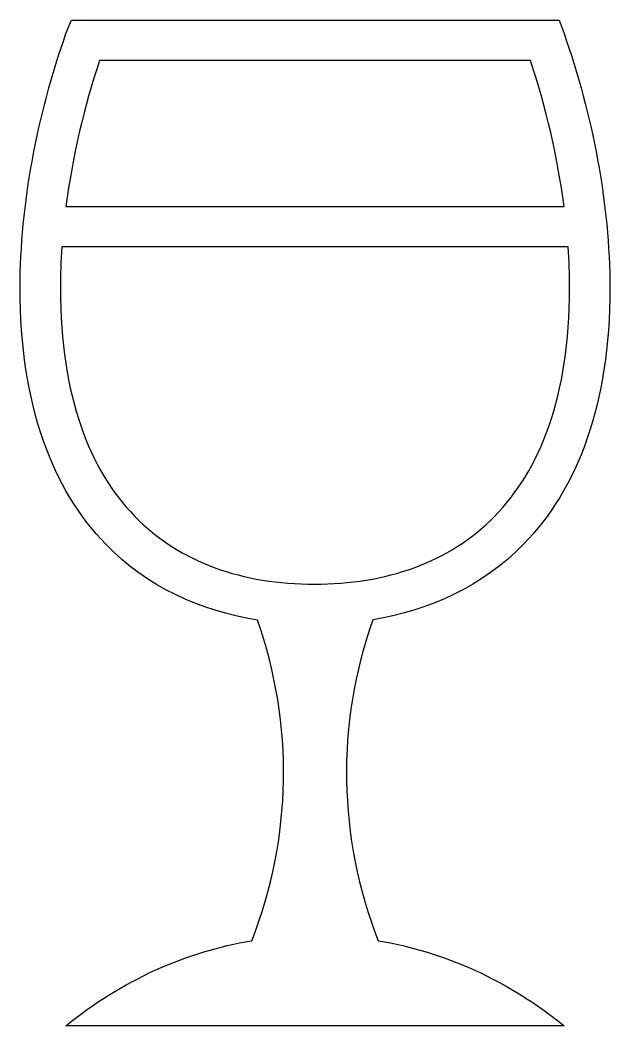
# Model space of a CAD drawing. Header units: centimetres. Extents: x -5.8 to 5.8, y -9.8 to 9.8.
import ezdxf

# ---------------------------------------------------------------- set-up
doc = ezdxf.new("R2010")
doc.units = ezdxf.units.CM
doc.header["$MEASUREMENT"] = 0
doc.layers.add('Layer 1', color=7, linetype='Continuous')

msp = doc.modelspace()

# ---------------------------------------------------------------- linework, layer by layer
at = {"layer": 'Layer 1'}
for points, knots in [([(-4.51324, 9.84749), (-4.51324, 9.84749), (-4.77679, 9.84357), (-4.77679, 9.84357), (-4.77679, 9.84357), (-4.77679, 9.84357), (-4.88491, 9.58398), (-4.88491, 9.58398), (-4.88491, 9.58398), (-5.443, 8.00032), (-5.78224, 6.25271), (-5.78224, 4.60424), (-5.78224, 4.60424), (-5.78224, 2.33657), (-5.15613, 0.67545), (-4.10083, -0.40848), (-4.10083, -0.40848), (-3.30196, -1.22898), (-2.27243, -1.70287), (-1.14249, -1.88436), (-1.14249, -1.88436), (-0.42184, -3.91327), (-0.46422, -6.14354), (-1.25052, -8.15419), (-1.25052, -8.15419), (-2.53896, -8.37001), (-3.79131, -8.92473), (-4.89016, -9.81982), (-4.89016, -9.81982), (-4.89016, -9.81982), (4.8599, -9.81982), (4.8599, -9.81982), (4.8599, -9.81982), (3.76075, -8.92459), (2.50904, -8.36992), (1.22026, -8.15419), (1.22026, -8.15419), (0.43311, -6.14134), (0.39292, -3.90847), (1.11619, -1.87774), (1.11619, -1.87774), (2.23701, -1.69296), (3.26001, -1.22194), (4.05741, -0.40852), (4.05741, -0.40852), (5.11937, 0.67486), (5.75197, 2.33577), (5.75197, 4.6042), (5.75197, 4.6042), (5.75197, 6.25267), (5.41273, 8.00028), (4.85464, 9.58398), (4.85464, 9.58398), (4.85464, 9.58398), (4.76238, 9.84753), (4.76238, 9.84753), (4.76238, 9.84753), (4.76238, 9.84753), (-4.51332, 9.84753), (-4.51332, 9.84753), (-4.51332, 9.84753), (-4.51332, 9.84753), (-4.51324, 9.84749), (-4.51324, 9.84749)], [0, 0, 0, 0, 0.05882353, 0.05882353, 0.05882353, 0.05882353, 0.11764706, 0.11764706, 0.11764706, 0.11764706, 0.17647059, 0.17647059, 0.17647059, 0.17647059, 0.23529412, 0.23529412, 0.23529412, 0.23529412, 0.29411765, 0.29411765, 0.29411765, 0.29411765, 0.35294118, 0.35294118, 0.35294118, 0.35294118, 0.41176471, 0.41176471, 0.41176471, 0.41176471, 0.47058824, 0.47058824, 0.47058824, 0.47058824, 0.52941176, 0.52941176, 0.52941176, 0.52941176, 0.58823529, 0.58823529, 0.58823529, 0.58823529, 0.64705882, 0.64705882, 0.64705882, 0.64705882, 0.70588235, 0.70588235, 0.70588235, 0.70588235, 0.76470588, 0.76470588, 0.76470588, 0.76470588, 0.82352941, 0.82352941, 0.82352941, 0.82352941, 0.88235294, 0.88235294, 0.88235294, 0.88235294, 1, 1, 1, 1]), ([(-4.2286, 9.05954), (-4.2286, 9.05954), (4.19837, 9.05954), (4.19837, 9.05954), (4.19837, 9.05954), (4.50409, 8.13965), (4.73137, 7.16603), (4.8559, 6.20393), (4.8559, 6.20393), (4.8559, 6.20393), (-4.88617, 6.20392), (-4.88617, 6.20392), (-4.88617, 6.20392), (-4.76165, 7.16602), (-4.53432, 8.13964), (-4.22864, 9.05953), (-4.22864, 9.05953), (-4.22864, 9.05953), (-4.2286, 9.05954), (-4.2286, 9.05954)], [0, 0, 0, 0, 0.16666667, 0.16666667, 0.16666667, 0.16666667, 0.33333333, 0.33333333, 0.33333333, 0.33333333, 0.5, 0.5, 0.5, 0.5, 0.66666667, 0.66666667, 0.66666667, 0.66666667, 1, 1, 1, 1]), ([(-4.96528, 5.41597), (-4.96528, 5.41597), (4.93492, 5.41597), (4.93492, 5.41597), (4.93492, 5.41597), (4.9539, 5.1423), (4.96402, 4.8715), (4.96402, 4.60424), (4.96402, 4.60424), (4.96402, 2.48079), (4.38564, 1.05117), (3.49468, 0.14232), (3.49468, 0.14232), (2.60367, -0.76657), (1.37384, -1.18201), (-0.02761, -1.18201), (-0.02761, -1.18201), (-1.42919, -1.18201), (-2.65244, -0.76611), (-3.53683, 0.14228), (-3.53683, 0.14228), (-4.42122, 1.05067), (-4.99428, 2.47995), (-4.99428, 4.6042), (-4.99428, 4.6042), (-4.99428, 4.87146), (-4.98416, 5.14226), (-4.96527, 5.41593), (-4.96527, 5.41593), (-4.96527, 5.41593), (-4.96528, 5.41597), (-4.96528, 5.41597)], [0, 0, 0, 0, 0.11111111, 0.11111111, 0.11111111, 0.11111111, 0.22222222, 0.22222222, 0.22222222, 0.22222222, 0.33333333, 0.33333333, 0.33333333, 0.33333333, 0.44444444, 0.44444444, 0.44444444, 0.44444444, 0.55555556, 0.55555556, 0.55555556, 0.55555556, 0.66666667, 0.66666667, 0.66666667, 0.66666667, 0.77777778, 0.77777778, 0.77777778, 0.77777778, 1, 1, 1, 1])]:
    msp.add_open_spline(points, degree=3, knots=knots, dxfattribs=at)

doc.saveas('drawing.dxf')
